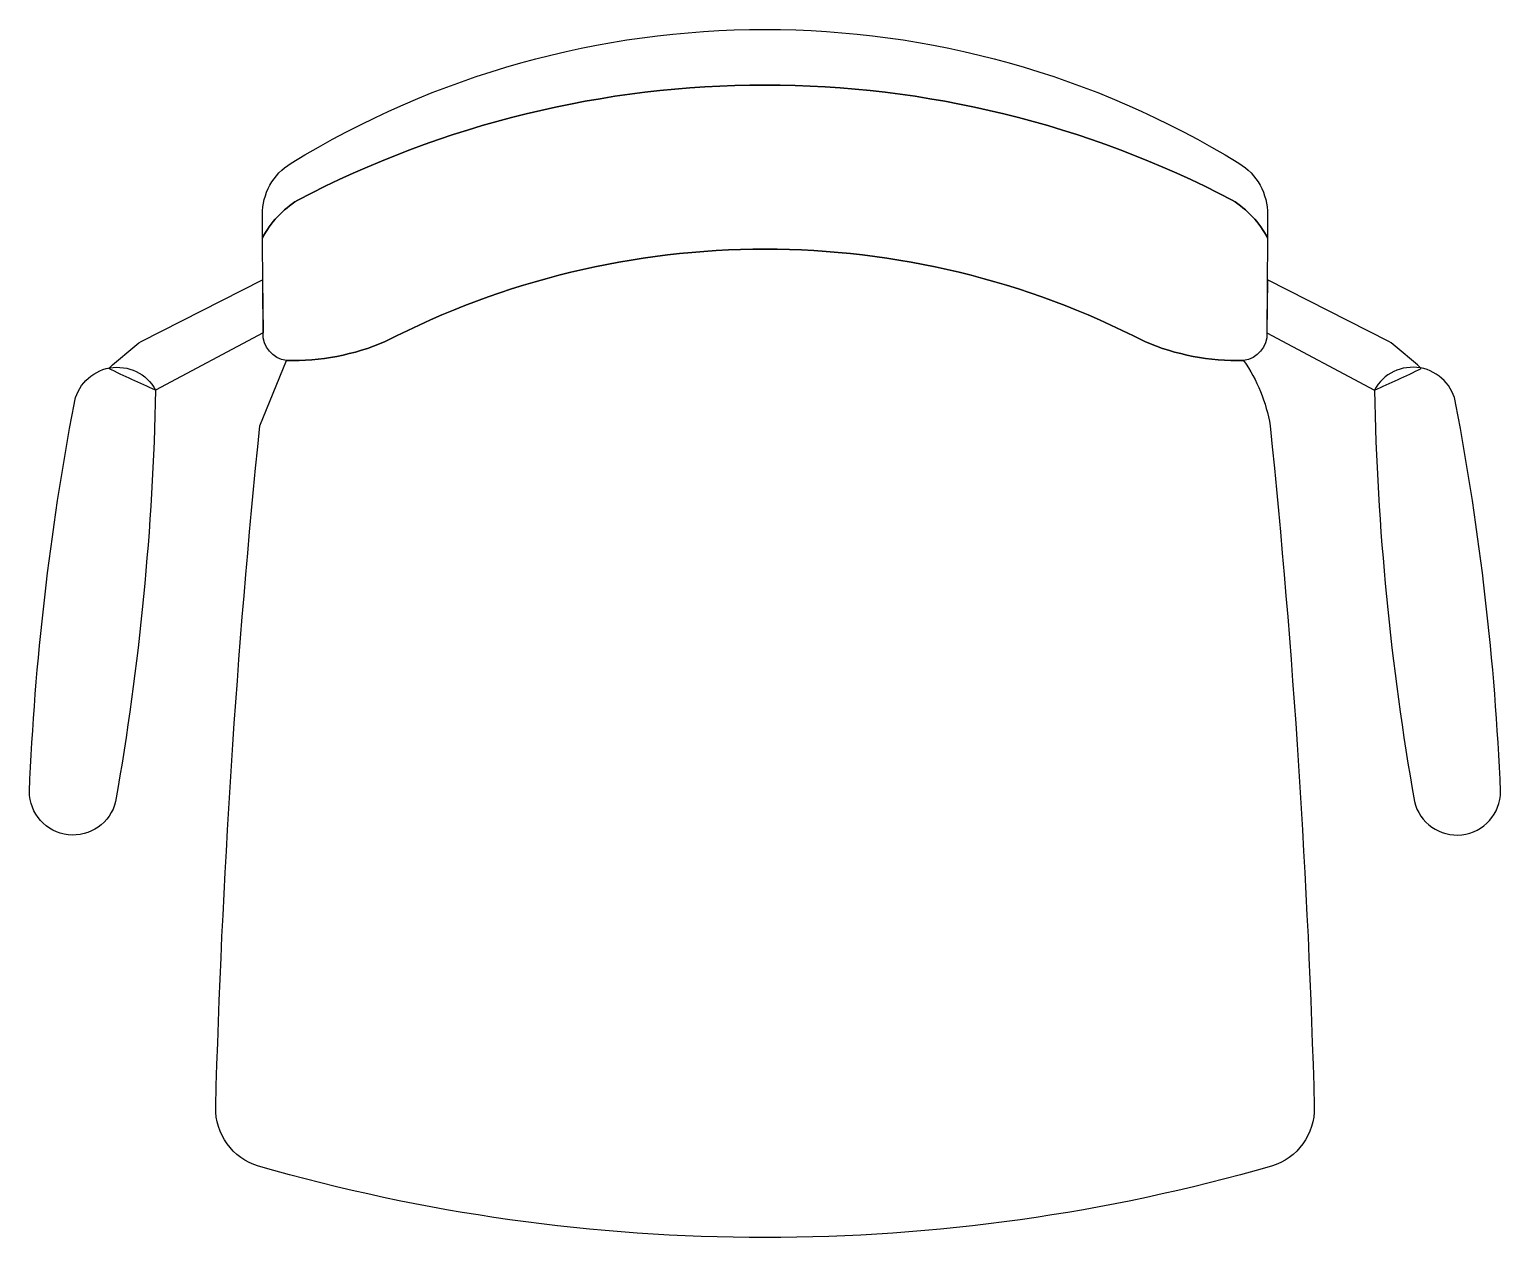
# Model space of a CAD drawing. Header units: millimetres. Extents: x -318 to 318, y -261 to 261.
import ezdxf

# ---------------------------------------------------------------- set-up
doc = ezdxf.new("R2010")
doc.units = ezdxf.units.MM
doc.header["$LTSCALE"] = 0.001

msp = doc.modelspace()

# ---------------------------------------------------------------- linework, layer by layer
for points in [[(-217.5, 181.25, -0.262212), (-205.1, 203.55, -0.282398), (205.1, 203.55, -0.262212), (217.5, 181.25), (217.5, 171.15, 0.13631), (202.2, 187.55, 0.246412), (-202.2, 187.55, 0.13631), (-217.5, 171.15), (-217.5, 181.25)], [(-217.5, 171.15, -0.13631), (-202.2, 187.55, -0.246412), (202.2, 187.55, -0.13631), (217.5, 171.15), (217.2, 130.15, -0.38925), (207.1, 118.15, -0.106771), (164.3, 126.35, 0.243481), (-164.3, 126.35, -0.106771), (-207.1, 118.15, -0.38925), (-217.2, 130.15), (-217.5, 171.15)], [(-207.1, 118.15, 0.106771), (-164.3, 126.35, -0.243481), (164.3, 126.35, 0.106771), (207.1, 118.15, -0.112221), (218.6, 89.95, -0.018467), (237.7, -204.95, -0.3385), (219.2, -230.55, -0.141029), (-219.2, -230.55, -0.3385), (-237.7, -204.95, -0.018467), (-218.6, 89.95), (-207.1, 118.15)], [(-284, 114.75, -0.013538), (-270, 126.45), (-217.4, 153.15), (-217.2, 130.15), (-263.7, 105.35, -0.0166), (-284, 114.75)], [(284, 114.75, 0.013538), (270, 126.45), (217.4, 153.15), (217.2, 130.15), (263.7, 105.35, 0.0166), (284, 114.75)], [(-318.3, -68.35, -0.036258), (-299, 99.15, -0.719499), (-263.7, 105.35, -0.038464), (-281, -72.65, -0.890462), (-318.3, -68.35)], [(318.3, -68.35, 0.036258), (299, 99.15, 0.719499), (263.7, 105.35, 0.038464), (281, -72.65, 0.890462), (318.3, -68.35)]]:
    msp.add_lwpolyline(points, format="xyb")

doc.saveas('drawing.dxf')
